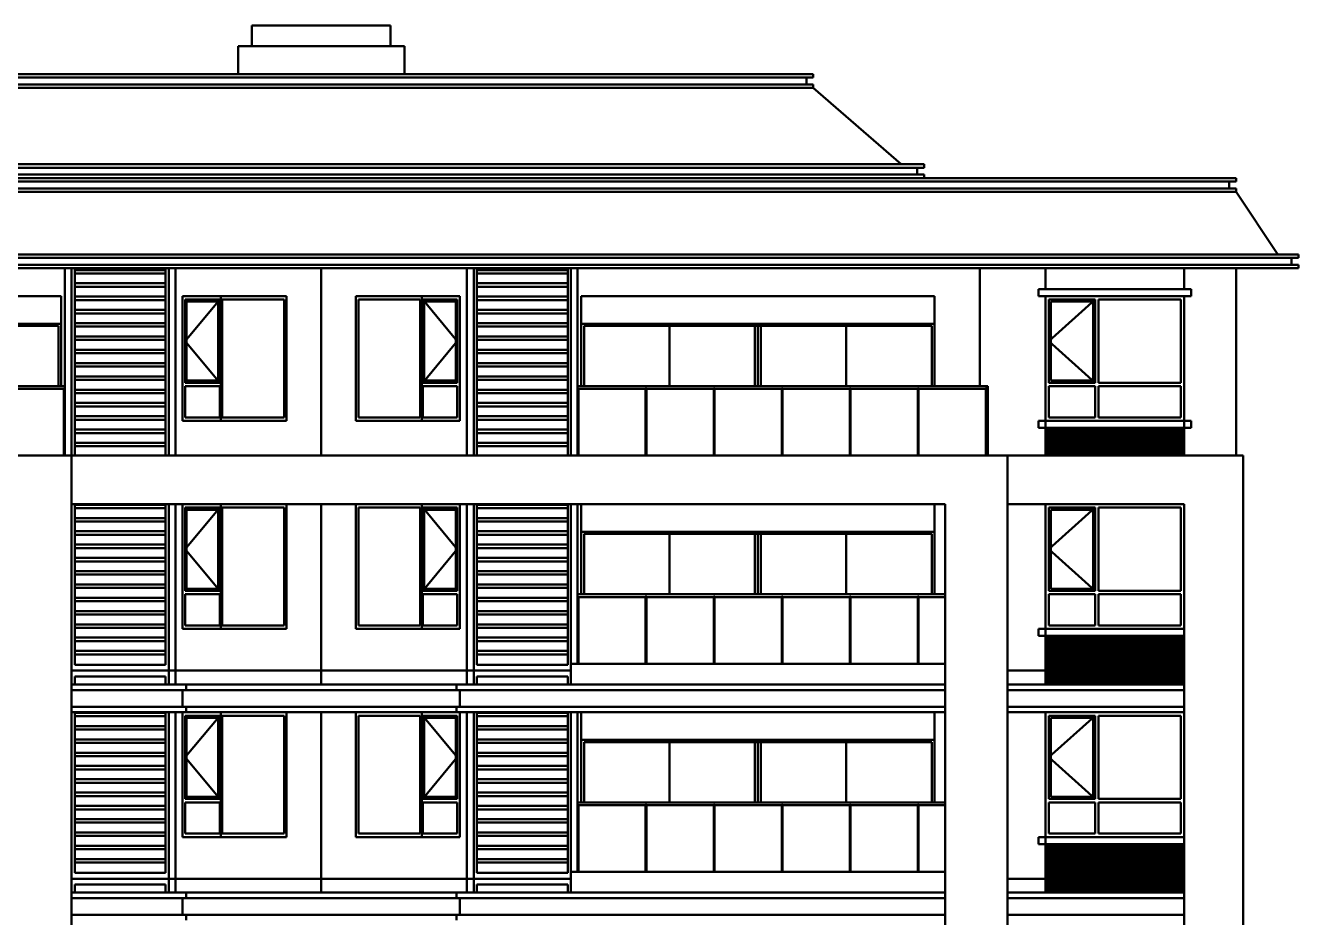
# Model space of a CAD drawing. Header units: millimetres. Extents: x 342 to 54742, y 308 to 27758.
# Drawn here: x 36375 to 54742, y 14898 to 27758 of the extents above; entities that cross this region are included whole.
import ezdxf

# ---------------------------------------------------------------- set-up
doc = ezdxf.new("R2010")
doc.units = ezdxf.units.MM
doc.layers.add('AE-ELEV-3', color=252, linetype='Continuous')
doc.layers.add('AE-ELEV-4', color=251, linetype='Continuous')

msp = doc.modelspace()

# ---------------------------------------------------------------- linework, layer by layer
at = {"layer": 'AE-ELEV-3', "color": 252, "linetype": 'Continuous', "lineweight": 50}
for p, q in [((39642, 27458), (39642, 27758)), ((39642, 27758), (41642, 27758)), ((41642, 27458), (41642, 27758)), ((39442, 27058), (39442, 27458)), ((39442, 27458), (41842, 27458)), ((41842, 27058), (41842, 27458)), ((7342, 27058), (47742, 27058)), ((7342, 27008), (47742, 27008)), ((47642, 26908), (47642, 27008)), ((47742, 27008), (47742, 27058)), ((7342, 26908), (47742, 26908)), ((7342, 26858), (47742, 26858)), ((47742, 26858), (47742, 26908)), ((47742, 26858), (49011, 25758)), ((5742, 25758), (49342, 25758)), ((49342, 25708), (49342, 25758)), ((5742, 25708), (49342, 25708)), ((5742, 25608), (49342, 25608)), ((5742, 25558), (49342, 25558)), ((49242, 25608), (49242, 25708)), ((49342, 25558), (49342, 25608)), ((49342, 25558), (53842, 25558)), ((53842, 25508), (53842, 25558)), ((1242, 25508), (53842, 25508)), ((1242, 25408), (53842, 25408)), ((1242, 25358), (53842, 25358)), ((1242, 25358), (53842, 25358)), ((53742, 25408), (53742, 25508)), ((53842, 25358), (53842, 25408)), ((54442, 24458), (53842, 25358)), ((342, 24458), (54742, 24458)), ((54742, 24408), (54742, 24458)), ((342, 24408), (54742, 24408)), ((342, 24308), (54742, 24308)), ((342, 24258), (54742, 24258)), ((36942, 21558), (36942, 24258)), ((37042, 21558), (37042, 24258)), ((38442, 21558), (38442, 24258)), ((38542, 21558), (38542, 24258)), ((40642, 22058), (40642, 24258)), ((40642, 21558), (40642, 24258)), ((42742, 21558), (42742, 24258)), ((42842, 21558), (42842, 24258)), ((44242, 21558), (44242, 24258)), ((44342, 21558), (44342, 24258)), ((50142, 22558), (50142, 24258)), ((51092, 23958), (51092, 24258)), ((53092, 23958), (53092, 24258)), ((53842, 21558), (53842, 24258)), ((54642, 24308), (54642, 24408)), ((54742, 24258), (54742, 24308)), ((50992, 23858), (50992, 23958)), ((50992, 23958), (51092, 23958)), ((50992, 23958), (53192, 23958)), ((53092, 23958), (53192, 23958)), ((53192, 23858), (53192, 23958)), ((31792, 23858), (36892, 23858)), ((36892, 22558), (36892, 23858)), ((38642, 22058), (38642, 23858)), ((38642, 23858), (40142, 23858)), ((39192, 22058), (39192, 23858)), ((40142, 22058), (40142, 23858)), ((41142, 22058), (41142, 23858)), ((41142, 23858), (42642, 23858)), ((42092, 22058), (42092, 23858)), ((42642, 22058), (42642, 23858)), ((44392, 22558), (44392, 23858)), ((44392, 23858), (49492, 23858)), ((49492, 22558), (49492, 23858)), ((50992, 23858), (51092, 23858)), ((50992, 23858), (53192, 23858)), ((51092, 22058), (51092, 23858)), ((53092, 22058), (53092, 23858)), ((53092, 23858), (53192, 23858)), ((38642, 22058), (40142, 22058)), ((40642, 21558), (40642, 22058)), ((41142, 22058), (42642, 22058)), ((50992, 21958), (50992, 22058)), ((50992, 22058), (51092, 22058)), ((50992, 22058), (53192, 22058)), ((51092, 21958), (51092, 22058)), ((51092, 21958), (51092, 22058)), ((51092, 21958), (51092, 22058)), ((51092, 21958), (51092, 22058)), ((51092, 22058), (53092, 22058)), ((51092, 22058), (53092, 22058)), ((51092, 22058), (53092, 22058)), ((51092, 22058), (53092, 22058)), ((53092, 21958), (53092, 22058)), ((53092, 21958), (53092, 22058)), ((53092, 21958), (53092, 22058)), ((53092, 21958), (53092, 22058)), ((53092, 22058), (53192, 22058)), ((53192, 21958), (53192, 22058)), ((50992, 21958), (51092, 21958)), ((50992, 21958), (53192, 21958)), ((51092, 21558), (51092, 21958)), ((51092, 21958), (53092, 21958)), ((51092, 21958), (53092, 21958)), ((51092, 21958), (53092, 21958)), ((51092, 21958), (53092, 21958)), ((51092, 21918), (51092, 21948)), ((51092, 21918), (51092, 21948)), ((51092, 21918), (51092, 21948)), ((51092, 21918), (51092, 21948)), ((51092, 21948), (53092, 21948)), ((51092, 21948), (53092, 21948)), ((51092, 21948), (53092, 21948)), ((51092, 21948), (53092, 21948)), ((51092, 21918), (53092, 21918)), ((51092, 21918), (53092, 21918)), ((51092, 21918), (53092, 21918)), ((51092, 21918), (53092, 21918)), ((51092, 21858), (51092, 21888)), ((51092, 21858), (51092, 21888)), ((51092, 21858), (51092, 21888)), ((51092, 21858), (51092, 21888)), ((51092, 21888), (53092, 21888)), ((51092, 21888), (53092, 21888)), ((51092, 21888), (53092, 21888)), ((51092, 21888), (53092, 21888)), ((51092, 21858), (53092, 21858)), ((51092, 21858), (53092, 21858)), ((51092, 21858), (53092, 21858)), ((51092, 21858), (53092, 21858)), ((53092, 21558), (53092, 21958)), ((53092, 21958), (53192, 21958)), ((53092, 21918), (53092, 21948)), ((53092, 21918), (53092, 21948)), ((53092, 21918), (53092, 21948)), ((53092, 21918), (53092, 21948)), ((53092, 21858), (53092, 21888)), ((53092, 21858), (53092, 21888)), ((53092, 21858), (53092, 21888)), ((53092, 21858), (53092, 21888)), ((51092, 21798), (51092, 21828)), ((51092, 21798), (51092, 21828)), ((51092, 21798), (51092, 21828)), ((51092, 21798), (51092, 21828)), ((51092, 21828), (53092, 21828)), ((51092, 21828), (53092, 21828)), ((51092, 21828), (53092, 21828)), ((51092, 21828), (53092, 21828)), ((51092, 21798), (53092, 21798)), ((51092, 21798), (53092, 21798)), ((51092, 21798), (53092, 21798)), ((51092, 21798), (53092, 21798)), ((51092, 21738), (51092, 21768)), ((51092, 21738), (51092, 21768)), ((51092, 21738), (51092, 21768)), ((51092, 21738), (51092, 21768)), ((51092, 21768), (53092, 21768)), ((51092, 21768), (53092, 21768)), ((51092, 21768), (53092, 21768)), ((51092, 21768), (53092, 21768)), ((51092, 21738), (53092, 21738)), ((51092, 21738), (53092, 21738)), ((51092, 21738), (53092, 21738)), ((51092, 21738), (53092, 21738)), ((51092, 21678), (51092, 21708)), ((51092, 21678), (51092, 21708)), ((51092, 21678), (51092, 21708)), ((51092, 21678), (51092, 21708)), ((51092, 21708), (53092, 21708)), ((51092, 21708), (53092, 21708)), ((51092, 21708), (53092, 21708)), ((51092, 21708), (53092, 21708)), ((51092, 21678), (53092, 21678)), ((51092, 21678), (53092, 21678)), ((51092, 21678), (53092, 21678)), ((51092, 21678), (53092, 21678)), ((53092, 21798), (53092, 21828)), ((53092, 21798), (53092, 21828)), ((53092, 21798), (53092, 21828)), ((53092, 21798), (53092, 21828)), ((53092, 21738), (53092, 21768)), ((53092, 21738), (53092, 21768)), ((53092, 21738), (53092, 21768)), ((53092, 21738), (53092, 21768)), ((53092, 21678), (53092, 21708)), ((53092, 21678), (53092, 21708)), ((53092, 21678), (53092, 21708)), ((53092, 21678), (53092, 21708)), ((27542, 21558), (37042, 21558)), ((37042, 20858), (37042, 21558)), ((37042, 458), (37042, 21558)), ((37042, 21558), (50542, 21558)), ((50542, 458), (50542, 21558)), ((50542, 21558), (53942, 21558)), ((51092, 21618), (51092, 21648)), ((51092, 21618), (51092, 21648)), ((51092, 21618), (51092, 21648)), ((51092, 21618), (51092, 21648)), ((51092, 21648), (53092, 21648)), ((51092, 21648), (53092, 21648)), ((51092, 21648), (53092, 21648)), ((51092, 21648), (53092, 21648)), ((51092, 21618), (53092, 21618)), ((51092, 21618), (53092, 21618)), ((51092, 21618), (53092, 21618)), ((51092, 21618), (53092, 21618)), ((51092, 21558), (51092, 21588)), ((51092, 21558), (51092, 21588)), ((51092, 21558), (51092, 21588)), ((51092, 21558), (51092, 21588)), ((51092, 21588), (53092, 21588)), ((51092, 21588), (53092, 21588)), ((51092, 21588), (53092, 21588)), ((51092, 21588), (53092, 21588)), ((53092, 21618), (53092, 21648)), ((53092, 21618), (53092, 21648)), ((53092, 21618), (53092, 21648)), ((53092, 21618), (53092, 21648)), ((53092, 21558), (53092, 21588)), ((53092, 21558), (53092, 21588)), ((53092, 21558), (53092, 21588)), ((53092, 21558), (53092, 21588)), ((53942, 458), (53942, 21558)), ((37042, 20858), (49642, 20858)), ((38442, 18458), (38442, 20858)), ((38542, 18458), (38542, 20858)), ((38642, 19058), (38642, 20858)), ((39192, 19058), (39192, 20858)), ((40142, 19058), (40142, 20858)), ((40642, 19058), (40642, 20858)), ((40642, 18458), (40642, 20858)), ((41142, 19058), (41142, 20858)), ((42092, 19058), (42092, 20858)), ((42642, 19058), (42642, 20858)), ((42742, 18458), (42742, 20858)), ((42842, 18458), (42842, 20858)), ((44242, 18558), (44242, 20858)), ((44342, 18558), (44342, 20858)), ((44392, 19558), (44392, 20858)), ((49492, 19558), (49492, 20858)), ((49642, 458), (49642, 20858)), ((50542, 20858), (53092, 20858)), ((51092, 19058), (51092, 20858)), ((53092, 458), (53092, 20858)), ((38642, 19058), (40142, 19058)), ((40642, 18458), (40642, 19058)), ((41142, 19058), (42642, 19058)), ((50992, 18958), (50992, 19058)), ((50992, 19058), (51092, 19058)), ((50992, 19058), (53092, 19058)), ((50992, 18958), (51092, 18958)), ((50992, 18958), (53092, 18958)), ((51092, 18958), (51092, 19058)), ((51092, 18958), (51092, 19058)), ((51092, 18958), (51092, 19058)), ((51092, 18958), (51092, 19058)), ((51092, 19058), (53092, 19058)), ((51092, 19058), (53092, 19058)), ((51092, 19058), (53092, 19058)), ((51092, 19058), (53092, 19058)), ((51092, 18458), (51092, 18958)), ((51092, 18958), (53092, 18958)), ((51092, 18958), (53092, 18958)), ((51092, 18958), (53092, 18958)), ((51092, 18958), (53092, 18958)), ((51092, 18918), (51092, 18948)), ((51092, 18918), (51092, 18948)), ((51092, 18918), (51092, 18948)), ((51092, 18918), (51092, 18948)), ((51092, 18948), (53092, 18948)), ((51092, 18948), (53092, 18948)), ((51092, 18948), (53092, 18948)), ((51092, 18948), (53092, 18948)), ((51092, 18918), (53092, 18918)), ((51092, 18918), (53092, 18918)), ((51092, 18918), (53092, 18918)), ((51092, 18918), (53092, 18918)), ((51092, 18858), (51092, 18888)), ((51092, 18858), (51092, 18888)), ((51092, 18858), (51092, 18888)), ((51092, 18858), (51092, 18888)), ((51092, 18888), (53092, 18888)), ((51092, 18888), (53092, 18888)), ((51092, 18888), (53092, 18888)), ((51092, 18888), (53092, 18888)), ((51092, 18858), (53092, 18858)), ((51092, 18858), (53092, 18858)), ((51092, 18858), (53092, 18858)), ((51092, 18858), (53092, 18858)), ((51092, 18798), (51092, 18828)), ((51092, 18798), (51092, 18828)), ((51092, 18798), (51092, 18828)), ((51092, 18798), (51092, 18828)), ((51092, 18828), (53092, 18828)), ((51092, 18828), (53092, 18828)), ((51092, 18828), (53092, 18828)), ((51092, 18828), (53092, 18828)), ((51092, 18798), (53092, 18798)), ((51092, 18798), (53092, 18798)), ((51092, 18798), (53092, 18798)), ((51092, 18798), (53092, 18798)), ((51092, 18738), (51092, 18768)), ((51092, 18738), (51092, 18768)), ((51092, 18738), (51092, 18768)), ((51092, 18738), (51092, 18768)), ((51092, 18768), (53092, 18768)), ((51092, 18768), (53092, 18768)), ((51092, 18768), (53092, 18768)), ((51092, 18768), (53092, 18768)), ((51092, 18738), (53092, 18738)), ((51092, 18738), (53092, 18738)), ((51092, 18738), (53092, 18738)), ((51092, 18738), (53092, 18738)), ((44242, 18258), (44242, 18558)), ((44242, 18558), (49642, 18558)), ((44242, 18558), (44342, 18558)), ((51092, 18678), (51092, 18708)), ((51092, 18678), (51092, 18708)), ((51092, 18678), (51092, 18708)), ((51092, 18678), (51092, 18708)), ((51092, 18708), (53092, 18708)), ((51092, 18708), (53092, 18708)), ((51092, 18708), (53092, 18708)), ((51092, 18708), (53092, 18708)), ((51092, 18678), (53092, 18678)), ((51092, 18678), (53092, 18678)), ((51092, 18678), (53092, 18678)), ((51092, 18678), (53092, 18678)), ((51092, 18618), (51092, 18648)), ((51092, 18618), (51092, 18648)), ((51092, 18618), (51092, 18648)), ((51092, 18618), (51092, 18648)), ((51092, 18648), (53092, 18648)), ((51092, 18648), (53092, 18648)), ((51092, 18648), (53092, 18648)), ((51092, 18648), (53092, 18648)), ((51092, 18618), (53092, 18618)), ((51092, 18618), (53092, 18618)), ((51092, 18618), (53092, 18618)), ((51092, 18618), (53092, 18618)), ((51092, 18558), (51092, 18588)), ((51092, 18558), (51092, 18588)), ((51092, 18558), (51092, 18588)), ((51092, 18558), (51092, 18588)), ((51092, 18588), (53092, 18588)), ((51092, 18588), (53092, 18588)), ((51092, 18588), (53092, 18588)), ((51092, 18588), (53092, 18588)), ((51092, 18558), (53092, 18558)), ((51092, 18558), (53092, 18558)), ((51092, 18558), (53092, 18558)), ((51092, 18558), (53092, 18558)), ((38442, 18258), (38442, 18458)), ((38442, 18458), (38542, 18458)), ((38442, 18458), (38542, 18458)), ((38542, 18258), (38542, 18458)), ((38542, 18458), (40642, 18458)), ((38542, 18458), (40642, 18458)), ((40642, 18258), (40642, 18458)), ((40642, 18258), (40642, 18458)), ((40642, 18458), (42742, 18458)), ((40642, 18458), (42742, 18458)), ((42742, 18258), (42742, 18458)), ((42742, 18458), (42842, 18458)), ((42742, 18458), (42842, 18458)), ((42842, 18258), (42842, 18458)), ((50542, 18458), (51092, 18458)), ((50542, 18458), (51092, 18458)), ((51092, 18498), (51092, 18528)), ((51092, 18498), (51092, 18528)), ((51092, 18498), (51092, 18528)), ((51092, 18498), (51092, 18528)), ((51092, 18528), (53092, 18528)), ((51092, 18528), (53092, 18528)), ((51092, 18528), (53092, 18528)), ((51092, 18528), (53092, 18528)), ((51092, 18498), (53092, 18498)), ((51092, 18498), (53092, 18498)), ((51092, 18498), (53092, 18498)), ((51092, 18498), (53092, 18498)), ((51092, 18438), (51092, 18468)), ((51092, 18438), (51092, 18468)), ((51092, 18438), (51092, 18468)), ((51092, 18438), (51092, 18468)), ((51092, 18468), (53092, 18468)), ((51092, 18468), (53092, 18468)), ((51092, 18468), (53092, 18468)), ((51092, 18468), (53092, 18468)), ((51092, 18258), (51092, 18458)), ((51092, 18438), (53092, 18438)), ((51092, 18438), (53092, 18438)), ((51092, 18438), (53092, 18438)), ((51092, 18438), (53092, 18438)), ((51092, 18378), (51092, 18408)), ((51092, 18378), (51092, 18408)), ((51092, 18378), (51092, 18408)), ((51092, 18378), (51092, 18408)), ((51092, 18408), (53092, 18408)), ((51092, 18408), (53092, 18408)), ((51092, 18408), (53092, 18408)), ((51092, 18408), (53092, 18408)), ((51092, 18378), (53092, 18378)), ((51092, 18378), (53092, 18378)), ((51092, 18378), (53092, 18378)), ((51092, 18378), (53092, 18378)), ((37042, 18258), (38692, 18258)), ((38692, 18178), (38692, 18258)), ((38692, 18258), (42592, 18258)), ((42592, 18178), (42592, 18258)), ((42592, 18258), (49642, 18258)), ((50542, 18258), (53092, 18258)), ((51092, 18318), (51092, 18348)), ((51092, 18318), (51092, 18348)), ((51092, 18318), (51092, 18348)), ((51092, 18318), (51092, 18348)), ((51092, 18348), (53092, 18348)), ((51092, 18348), (53092, 18348)), ((51092, 18348), (53092, 18348)), ((51092, 18348), (53092, 18348)), ((51092, 18318), (53092, 18318)), ((51092, 18318), (53092, 18318)), ((51092, 18318), (53092, 18318)), ((51092, 18318), (53092, 18318)), ((51092, 18258), (51092, 18288)), ((51092, 18258), (51092, 18288)), ((51092, 18258), (51092, 18288)), ((51092, 18258), (51092, 18288)), ((51092, 18288), (53092, 18288)), ((51092, 18288), (53092, 18288)), ((51092, 18288), (53092, 18288)), ((51092, 18288), (53092, 18288)), ((37042, 18178), (38692, 18178)), ((38642, 17938), (38642, 18178)), ((38692, 18178), (42592, 18178)), ((42592, 18178), (49642, 18178)), ((42642, 17938), (42642, 18178)), ((50542, 18178), (53092, 18178)), ((37042, 17938), (38692, 17938)), ((37042, 17858), (38692, 17858)), ((38442, 15458), (38442, 17858)), ((38542, 15458), (38542, 17858)), ((38642, 16058), (38642, 17858)), ((38692, 17858), (38692, 17938)), ((38692, 17938), (42592, 17938)), ((38692, 17858), (42592, 17858)), ((39192, 16058), (39192, 17858)), ((40142, 16058), (40142, 17858)), ((40642, 16058), (40642, 17858)), ((40642, 15458), (40642, 17858)), ((41142, 16058), (41142, 17858)), ((42092, 16058), (42092, 17858)), ((42592, 17858), (42592, 17938)), ((42592, 17938), (49642, 17938)), ((42592, 17858), (49642, 17858)), ((42642, 16058), (42642, 17858)), ((42742, 15458), (42742, 17858)), ((42842, 15458), (42842, 17858)), ((44242, 15558), (44242, 17858)), ((44342, 15558), (44342, 17858)), ((44392, 16558), (44392, 17858)), ((49492, 16558), (49492, 17858)), ((50542, 17938), (53092, 17938)), ((50542, 17858), (53092, 17858)), ((51092, 16058), (51092, 17858)), ((38642, 16058), (40142, 16058)), ((40642, 15458), (40642, 16058)), ((41142, 16058), (42642, 16058)), ((50992, 15958), (50992, 16058)), ((50992, 16058), (51092, 16058)), ((50992, 16058), (53092, 16058)), ((51092, 15958), (51092, 16058)), ((51092, 15958), (51092, 16058)), ((51092, 15958), (51092, 16058)), ((51092, 15958), (51092, 16058)), ((51092, 16058), (53092, 16058)), ((51092, 16058), (53092, 16058)), ((51092, 16058), (53092, 16058)), ((51092, 16058), (53092, 16058)), ((50992, 15958), (51092, 15958)), ((50992, 15958), (53092, 15958)), ((51092, 15458), (51092, 15958)), ((51092, 15958), (53092, 15958)), ((51092, 15958), (53092, 15958)), ((51092, 15958), (53092, 15958)), ((51092, 15958), (53092, 15958)), ((51092, 15918), (51092, 15948)), ((51092, 15918), (51092, 15948)), ((51092, 15918), (51092, 15948)), ((51092, 15918), (51092, 15948)), ((51092, 15948), (53092, 15948)), ((51092, 15948), (53092, 15948)), ((51092, 15948), (53092, 15948)), ((51092, 15948), (53092, 15948)), ((51092, 15918), (53092, 15918)), ((51092, 15918), (53092, 15918)), ((51092, 15918), (53092, 15918)), ((51092, 15918), (53092, 15918)), ((51092, 15858), (51092, 15888)), ((51092, 15858), (51092, 15888)), ((51092, 15858), (51092, 15888)), ((51092, 15858), (51092, 15888)), ((51092, 15888), (53092, 15888)), ((51092, 15888), (53092, 15888)), ((51092, 15888), (53092, 15888)), ((51092, 15888), (53092, 15888)), ((51092, 15858), (53092, 15858)), ((51092, 15858), (53092, 15858)), ((51092, 15858), (53092, 15858)), ((51092, 15858), (53092, 15858)), ((51092, 15798), (51092, 15828)), ((51092, 15798), (51092, 15828)), ((51092, 15798), (51092, 15828)), ((51092, 15798), (51092, 15828)), ((51092, 15828), (53092, 15828)), ((51092, 15828), (53092, 15828)), ((51092, 15828), (53092, 15828)), ((51092, 15828), (53092, 15828)), ((51092, 15798), (53092, 15798)), ((51092, 15798), (53092, 15798)), ((51092, 15798), (53092, 15798)), ((51092, 15798), (53092, 15798)), ((51092, 15738), (51092, 15768)), ((51092, 15738), (51092, 15768)), ((51092, 15738), (51092, 15768)), ((51092, 15738), (51092, 15768)), ((51092, 15768), (53092, 15768)), ((51092, 15768), (53092, 15768)), ((51092, 15768), (53092, 15768)), ((51092, 15768), (53092, 15768)), ((51092, 15738), (53092, 15738)), ((51092, 15738), (53092, 15738)), ((51092, 15738), (53092, 15738)), ((51092, 15738), (53092, 15738)), ((51092, 15678), (51092, 15708)), ((51092, 15678), (51092, 15708)), ((51092, 15678), (51092, 15708)), ((51092, 15678), (51092, 15708)), ((51092, 15708), (53092, 15708)), ((51092, 15708), (53092, 15708)), ((51092, 15708), (53092, 15708)), ((51092, 15708), (53092, 15708)), ((51092, 15678), (53092, 15678)), ((51092, 15678), (53092, 15678)), ((51092, 15678), (53092, 15678)), ((51092, 15678), (53092, 15678)), ((51092, 15618), (51092, 15648)), ((51092, 15618), (51092, 15648)), ((51092, 15618), (51092, 15648)), ((51092, 15618), (51092, 15648)), ((51092, 15648), (53092, 15648)), ((51092, 15648), (53092, 15648)), ((51092, 15648), (53092, 15648)), ((51092, 15648), (53092, 15648)), ((51092, 15618), (53092, 15618)), ((51092, 15618), (53092, 15618)), ((51092, 15618), (53092, 15618)), ((51092, 15618), (53092, 15618)), ((38442, 15258), (38442, 15458)), ((38442, 15458), (38542, 15458)), ((38442, 15458), (38542, 15458)), ((38542, 15258), (38542, 15458)), ((38542, 15458), (40642, 15458)), ((38542, 15458), (40642, 15458)), ((40642, 15258), (40642, 15458)), ((40642, 15258), (40642, 15458)), ((40642, 15458), (42742, 15458)), ((40642, 15458), (42742, 15458)), ((42742, 15258), (42742, 15458)), ((42742, 15458), (42842, 15458)), ((42742, 15458), (42842, 15458)), ((42842, 15258), (42842, 15458)), ((44242, 15258), (44242, 15558)), ((44242, 15558), (49642, 15558)), ((44242, 15558), (44342, 15558)), ((50542, 15458), (51092, 15458)), ((50542, 15458), (51092, 15458)), ((51092, 15558), (51092, 15588)), ((51092, 15558), (51092, 15588)), ((51092, 15558), (51092, 15588)), ((51092, 15558), (51092, 15588)), ((51092, 15588), (53092, 15588)), ((51092, 15588), (53092, 15588)), ((51092, 15588), (53092, 15588)), ((51092, 15588), (53092, 15588)), ((51092, 15558), (53092, 15558)), ((51092, 15558), (53092, 15558)), ((51092, 15558), (53092, 15558)), ((51092, 15558), (53092, 15558)), ((51092, 15498), (51092, 15528)), ((51092, 15498), (51092, 15528)), ((51092, 15498), (51092, 15528)), ((51092, 15498), (51092, 15528)), ((51092, 15528), (53092, 15528)), ((51092, 15528), (53092, 15528)), ((51092, 15528), (53092, 15528)), ((51092, 15528), (53092, 15528)), ((51092, 15498), (53092, 15498)), ((51092, 15498), (53092, 15498)), ((51092, 15498), (53092, 15498)), ((51092, 15498), (53092, 15498)), ((51092, 15438), (51092, 15468)), ((51092, 15438), (51092, 15468)), ((51092, 15438), (51092, 15468)), ((51092, 15438), (51092, 15468)), ((51092, 15468), (53092, 15468)), ((51092, 15468), (53092, 15468)), ((51092, 15468), (53092, 15468)), ((51092, 15468), (53092, 15468)), ((51092, 15258), (51092, 15458)), ((51092, 15438), (53092, 15438)), ((51092, 15438), (53092, 15438)), ((51092, 15438), (53092, 15438)), ((51092, 15438), (53092, 15438)), ((37042, 15258), (38692, 15258)), ((38692, 15178), (38692, 15258)), ((38692, 15258), (42592, 15258)), ((42592, 15178), (42592, 15258)), ((42592, 15258), (49642, 15258)), ((50542, 15258), (53092, 15258)), ((51092, 15378), (51092, 15408)), ((51092, 15378), (51092, 15408)), ((51092, 15378), (51092, 15408)), ((51092, 15378), (51092, 15408)), ((51092, 15408), (53092, 15408)), ((51092, 15408), (53092, 15408)), ((51092, 15408), (53092, 15408)), ((51092, 15408), (53092, 15408)), ((51092, 15378), (53092, 15378)), ((51092, 15378), (53092, 15378)), ((51092, 15378), (53092, 15378)), ((51092, 15378), (53092, 15378)), ((51092, 15318), (51092, 15348)), ((51092, 15318), (51092, 15348)), ((51092, 15318), (51092, 15348)), ((51092, 15318), (51092, 15348)), ((51092, 15348), (53092, 15348)), ((51092, 15348), (53092, 15348)), ((51092, 15348), (53092, 15348)), ((51092, 15348), (53092, 15348)), ((51092, 15318), (53092, 15318)), ((51092, 15318), (53092, 15318)), ((51092, 15318), (53092, 15318)), ((51092, 15318), (53092, 15318)), ((51092, 15258), (51092, 15288)), ((51092, 15258), (51092, 15288)), ((51092, 15258), (51092, 15288)), ((51092, 15258), (51092, 15288)), ((51092, 15288), (53092, 15288)), ((51092, 15288), (53092, 15288)), ((51092, 15288), (53092, 15288)), ((51092, 15288), (53092, 15288)), ((37042, 15178), (38692, 15178)), ((38642, 14938), (38642, 15178)), ((38692, 15178), (42592, 15178)), ((42592, 15178), (49642, 15178)), ((42642, 14938), (42642, 15178)), ((50542, 15178), (53092, 15178)), ((37042, 14938), (38692, 14938)), ((38692, 14858), (38692, 14938)), ((38692, 14938), (42592, 14938)), ((42592, 14858), (42592, 14938)), ((42592, 14938), (49642, 14938)), ((50542, 14938), (53092, 14938))]:
    msp.add_line(p, q, dxfattribs=at)
at = {"layer": 'AE-ELEV-4', "color": 251, "linetype": 'Continuous', "lineweight": 50}
for p, q in [((37086, 21558), (37086, 24258)), ((38398, 21558), (38398, 24258)), ((42886, 21558), (42886, 24258)), ((44198, 21558), (44198, 24258)), ((37086, 24183), (37086, 24233)), ((37086, 24233), (38398, 24233)), ((37086, 24183), (38398, 24183)), ((38398, 24183), (38398, 24233)), ((42886, 24183), (42886, 24233)), ((42886, 24233), (44198, 24233)), ((42886, 24183), (44198, 24183)), ((44198, 24183), (44198, 24233)), ((37086, 23992), (37086, 24042)), ((37086, 24042), (38398, 24042)), ((37086, 23992), (38398, 23992)), ((38398, 23992), (38398, 24042)), ((42886, 23992), (42886, 24042)), ((42886, 24042), (44198, 24042)), ((42886, 23992), (44198, 23992)), ((44198, 23992), (44198, 24042)), ((37086, 23800), (37086, 23850)), ((37086, 23800), (37086, 23850)), ((37086, 23850), (38398, 23850)), ((37086, 23850), (38398, 23850)), ((37086, 23800), (38398, 23800)), ((37086, 23800), (38398, 23800)), ((38398, 23800), (38398, 23850)), ((38398, 23800), (38398, 23850)), ((38678, 22608), (38678, 23808)), ((38678, 22608), (38678, 23808)), ((38678, 23808), (39178, 23808)), ((38678, 23808), (39178, 23808)), ((38678, 23208), (39178, 23808)), ((38699, 22638), (38699, 23778)), ((38699, 23778), (39156, 23778)), ((39156, 22638), (39156, 23778)), ((39178, 22608), (39178, 23808)), ((39178, 22608), (39178, 23808)), ((39178, 22608), (39178, 23808)), ((39178, 22608), (39178, 23808)), ((39214, 22108), (39214, 23808)), ((39214, 23808), (40106, 23808)), ((40106, 22108), (40106, 23808)), ((41178, 22108), (41178, 23808)), ((41178, 23808), (42071, 23808)), ((42071, 22108), (42071, 23808)), ((42106, 22608), (42106, 23808)), ((42106, 22608), (42106, 23808)), ((42106, 22608), (42106, 23808)), ((42106, 22608), (42106, 23808)), ((42106, 23808), (42606, 23808)), ((42106, 23808), (42606, 23808)), ((42606, 23208), (42106, 23808)), ((42128, 22638), (42128, 23778)), ((42128, 23778), (42585, 23778)), ((42585, 22638), (42585, 23778)), ((42606, 22608), (42606, 23808)), ((42606, 22608), (42606, 23808)), ((42886, 23800), (42886, 23850)), ((42886, 23800), (42886, 23850)), ((42886, 23850), (44198, 23850)), ((42886, 23850), (44198, 23850)), ((42886, 23800), (44198, 23800)), ((42886, 23800), (44198, 23800)), ((44198, 23800), (44198, 23850)), ((44198, 23800), (44198, 23850)), ((51140, 22608), (51140, 23808)), ((51140, 22608), (51140, 23808)), ((51140, 23808), (51806, 23808)), ((51140, 23808), (51806, 23808)), ((51140, 23208), (51806, 23808)), ((51168, 22638), (51168, 23778)), ((51168, 23778), (51778, 23778)), ((51778, 22638), (51778, 23778)), ((51806, 22608), (51806, 23808)), ((51806, 22608), (51806, 23808)), ((51806, 22608), (51806, 23808)), ((51806, 22608), (51806, 23808)), ((51854, 22608), (51854, 23808)), ((51854, 23808), (53045, 23808)), ((53045, 22608), (53045, 23808)), ((37086, 23608), (37086, 23658)), ((37086, 23658), (38398, 23658)), ((37086, 23608), (38398, 23608)), ((38398, 23608), (38398, 23658)), ((42886, 23608), (42886, 23658)), ((42886, 23658), (44198, 23658)), ((42886, 23608), (44198, 23608)), ((44198, 23608), (44198, 23658)), ((31792, 23458), (36892, 23458)), ((31835, 23428), (36850, 23428)), ((36850, 22558), (36850, 23428)), ((37086, 23417), (37086, 23467)), ((37086, 23467), (38398, 23467)), ((37086, 23417), (38398, 23417)), ((38398, 23417), (38398, 23467)), ((42886, 23417), (42886, 23467)), ((42886, 23467), (44198, 23467)), ((42886, 23417), (44198, 23417)), ((44198, 23417), (44198, 23467)), ((44392, 23458), (49492, 23458)), ((44435, 22558), (44435, 23428)), ((44435, 23428), (49450, 23428)), ((45667, 22558), (45667, 23428)), ((46900, 22558), (46900, 23428)), ((46942, 22558), (46942, 23428)), ((46985, 22558), (46985, 23428)), ((48217, 22558), (48217, 23428)), ((49450, 22558), (49450, 23428)), ((37086, 23225), (37086, 23275)), ((37086, 23275), (38398, 23275)), ((37086, 23225), (38398, 23225)), ((38398, 23225), (38398, 23275)), ((39178, 22608), (38678, 23208)), ((42106, 22608), (42606, 23208)), ((42886, 23225), (42886, 23275)), ((42886, 23275), (44198, 23275)), ((42886, 23225), (44198, 23225)), ((44198, 23225), (44198, 23275)), ((51140, 23208), (51806, 22608)), ((37086, 23033), (37086, 23083)), ((37086, 23083), (38398, 23083)), ((37086, 23033), (38398, 23033)), ((38398, 23033), (38398, 23083)), ((42886, 23033), (42886, 23083)), ((42886, 23083), (44198, 23083)), ((42886, 23033), (44198, 23033)), ((44198, 23033), (44198, 23083)), ((37086, 22842), (37086, 22892)), ((37086, 22892), (38398, 22892)), ((37086, 22842), (38398, 22842)), ((38398, 22842), (38398, 22892)), ((42886, 22842), (42886, 22892)), ((42886, 22892), (44198, 22892)), ((42886, 22842), (44198, 22842)), ((44198, 22842), (44198, 22892)), ((37086, 22650), (37086, 22700)), ((37086, 22700), (38398, 22700)), ((37086, 22650), (38398, 22650)), ((38398, 22650), (38398, 22700)), ((38678, 22608), (39178, 22608)), ((38678, 22608), (39178, 22608)), ((38699, 22638), (39156, 22638)), ((42106, 22608), (42606, 22608)), ((42106, 22608), (42606, 22608)), ((42128, 22638), (42585, 22638)), ((42886, 22650), (42886, 22700)), ((42886, 22700), (44198, 22700)), ((42886, 22650), (44198, 22650)), ((44198, 22650), (44198, 22700)), ((51140, 22608), (51806, 22608)), ((51140, 22608), (51806, 22608)), ((51168, 22638), (51778, 22638)), ((51854, 22608), (53045, 22608)), ((31042, 22558), (36942, 22558)), ((35961, 22518), (36930, 22518)), ((36930, 21558), (36930, 22533)), ((36930, 22533), (36942, 22533)), ((36930, 22518), (36930, 22533)), ((36930, 22533), (36942, 22533)), ((37086, 22458), (37086, 22508)), ((37086, 22508), (38398, 22508)), ((37086, 22458), (38398, 22458)), ((38398, 22458), (38398, 22508)), ((38678, 22108), (38678, 22558)), ((38678, 22558), (39178, 22558)), ((39178, 22108), (39178, 22558)), ((42106, 22108), (42106, 22558)), ((42106, 22558), (42606, 22558)), ((42606, 22108), (42606, 22558)), ((42886, 22458), (42886, 22508)), ((42886, 22508), (44198, 22508)), ((42886, 22458), (44198, 22458)), ((44198, 22458), (44198, 22508)), ((44342, 22558), (50242, 22558)), ((44342, 22533), (44354, 22533)), ((44342, 22533), (44354, 22533)), ((44354, 21558), (44354, 22533)), ((44354, 22518), (44354, 22533)), ((44354, 22518), (45323, 22518)), ((45323, 21558), (45323, 22533)), ((45323, 22533), (45335, 22533)), ((45323, 22518), (45323, 22533)), ((45323, 22533), (45335, 22533)), ((45335, 21558), (45335, 22533)), ((45335, 22518), (45335, 22533)), ((45335, 22518), (46305, 22518)), ((46305, 21558), (46305, 22533)), ((46305, 22533), (46317, 22533)), ((46305, 22518), (46305, 22533)), ((46305, 22533), (46317, 22533)), ((46317, 21558), (46317, 22533)), ((46317, 22518), (46317, 22533)), ((46317, 22518), (47286, 22518)), ((47286, 21558), (47286, 22533)), ((47286, 22533), (47298, 22533)), ((47286, 22518), (47286, 22533)), ((47286, 22533), (47298, 22533)), ((47298, 21558), (47298, 22533)), ((47298, 22518), (47298, 22533)), ((47298, 22518), (48267, 22518)), ((48267, 21558), (48267, 22533)), ((48267, 22533), (48279, 22533)), ((48267, 22518), (48267, 22533)), ((48267, 22533), (48279, 22533)), ((48279, 21558), (48279, 22533)), ((48279, 22518), (48279, 22533)), ((48279, 22518), (49249, 22518)), ((49249, 21558), (49249, 22533)), ((49249, 22533), (49261, 22533)), ((49249, 22518), (49249, 22533)), ((49249, 22533), (49261, 22533)), ((49261, 21558), (49261, 22533)), ((49261, 22518), (49261, 22533)), ((49261, 22518), (50230, 22518)), ((50230, 21558), (50230, 22533)), ((50230, 22533), (50242, 22533)), ((50230, 22518), (50230, 22533)), ((50230, 22533), (50242, 22533)), ((50242, 22533), (50242, 22558)), ((50242, 22558), (50262, 22558)), ((50242, 21558), (50242, 22533)), ((50242, 22533), (50262, 22533)), ((50242, 22533), (50262, 22533)), ((50262, 22533), (50262, 22558)), ((50262, 21558), (50262, 22533)), ((51140, 22108), (51140, 22558)), ((51140, 22558), (51806, 22558)), ((51806, 22108), (51806, 22558)), ((51854, 22108), (51854, 22558)), ((51854, 22558), (53045, 22558)), ((53045, 22108), (53045, 22558)), ((37086, 22267), (37086, 22317)), ((37086, 22317), (38398, 22317)), ((37086, 22267), (38398, 22267)), ((38398, 22267), (38398, 22317)), ((42886, 22267), (42886, 22317)), ((42886, 22317), (44198, 22317)), ((42886, 22267), (44198, 22267)), ((44198, 22267), (44198, 22317)), ((37086, 22075), (37086, 22125)), ((37086, 22125), (38398, 22125)), ((37086, 22075), (38398, 22075)), ((38398, 22075), (38398, 22125)), ((38678, 22108), (39178, 22108)), ((39214, 22108), (40106, 22108)), ((41178, 22108), (42071, 22108)), ((42106, 22108), (42606, 22108)), ((42886, 22075), (42886, 22125)), ((42886, 22125), (44198, 22125)), ((42886, 22075), (44198, 22075)), ((44198, 22075), (44198, 22125)), ((51140, 22108), (51806, 22108)), ((51854, 22108), (53045, 22108)), ((37086, 21883), (37086, 21933)), ((37086, 21933), (38398, 21933)), ((37086, 21883), (38398, 21883)), ((38398, 21883), (38398, 21933)), ((42886, 21883), (42886, 21933)), ((42886, 21933), (44198, 21933)), ((42886, 21883), (44198, 21883)), ((44198, 21883), (44198, 21933)), ((37086, 21692), (37086, 21742)), ((37086, 21742), (38398, 21742)), ((37086, 21692), (38398, 21692)), ((38398, 21692), (38398, 21742)), ((42886, 21692), (42886, 21742)), ((42886, 21742), (44198, 21742)), ((42886, 21692), (44198, 21692)), ((44198, 21692), (44198, 21742)), ((37086, 18542), (37086, 20858)), ((37086, 20800), (37086, 20850)), ((37086, 20800), (37086, 20850)), ((37086, 20850), (38398, 20850)), ((37086, 20850), (38398, 20850)), ((37086, 20800), (38398, 20800)), ((37086, 20800), (38398, 20800)), ((38398, 18542), (38398, 20858)), ((38398, 20800), (38398, 20850)), ((38398, 20800), (38398, 20850)), ((38678, 19608), (38678, 20808)), ((38678, 19608), (38678, 20808)), ((38678, 20808), (39178, 20808)), ((38678, 20808), (39178, 20808)), ((38678, 20208), (39178, 20808)), ((38699, 19638), (38699, 20778)), ((38699, 20778), (39156, 20778)), ((39156, 19638), (39156, 20778)), ((39178, 19608), (39178, 20808)), ((39178, 19608), (39178, 20808)), ((39178, 19608), (39178, 20808)), ((39178, 19608), (39178, 20808)), ((39214, 19108), (39214, 20808)), ((39214, 20808), (40106, 20808)), ((40106, 19108), (40106, 20808)), ((41178, 19108), (41178, 20808)), ((41178, 20808), (42071, 20808)), ((42071, 19108), (42071, 20808)), ((42106, 19608), (42106, 20808)), ((42106, 19608), (42106, 20808)), ((42106, 19608), (42106, 20808)), ((42106, 19608), (42106, 20808)), ((42106, 20808), (42606, 20808)), ((42106, 20808), (42606, 20808)), ((42606, 20208), (42106, 20808)), ((42128, 19638), (42128, 20778)), ((42128, 20778), (42585, 20778)), ((42585, 19638), (42585, 20778)), ((42606, 19608), (42606, 20808)), ((42606, 19608), (42606, 20808)), ((42886, 18542), (42886, 20858)), ((42886, 20800), (42886, 20850)), ((42886, 20800), (42886, 20850)), ((42886, 20850), (44198, 20850)), ((42886, 20850), (44198, 20850)), ((42886, 20800), (44198, 20800)), ((42886, 20800), (44198, 20800)), ((44198, 18542), (44198, 20858)), ((44198, 20800), (44198, 20850)), ((44198, 20800), (44198, 20850)), ((51140, 19608), (51140, 20808)), ((51140, 19608), (51140, 20808)), ((51140, 20808), (51806, 20808)), ((51140, 20808), (51806, 20808)), ((51140, 20208), (51806, 20808)), ((51168, 19638), (51168, 20778)), ((51168, 20778), (51778, 20778)), ((51778, 19638), (51778, 20778)), ((51806, 19608), (51806, 20808)), ((51806, 19608), (51806, 20808)), ((51806, 19608), (51806, 20808)), ((51806, 19608), (51806, 20808)), ((51854, 19608), (51854, 20808)), ((51854, 20808), (53045, 20808)), ((53045, 19608), (53045, 20808)), ((37086, 20608), (37086, 20658)), ((37086, 20658), (38398, 20658)), ((37086, 20608), (38398, 20608)), ((38398, 20608), (38398, 20658)), ((42886, 20608), (42886, 20658)), ((42886, 20658), (44198, 20658)), ((42886, 20608), (44198, 20608)), ((44198, 20608), (44198, 20658)), ((37086, 20417), (37086, 20467)), ((37086, 20467), (38398, 20467)), ((37086, 20417), (38398, 20417)), ((38398, 20417), (38398, 20467)), ((42886, 20417), (42886, 20467)), ((42886, 20467), (44198, 20467)), ((42886, 20417), (44198, 20417)), ((44198, 20417), (44198, 20467)), ((44392, 20458), (49492, 20458)), ((44435, 19558), (44435, 20428)), ((44435, 20428), (49450, 20428)), ((45667, 19558), (45667, 20428)), ((46900, 19558), (46900, 20428)), ((46942, 19558), (46942, 20428)), ((46985, 19558), (46985, 20428)), ((48217, 19558), (48217, 20428)), ((49450, 19558), (49450, 20428)), ((37086, 20225), (37086, 20275)), ((37086, 20275), (38398, 20275)), ((37086, 20225), (38398, 20225)), ((38398, 20225), (38398, 20275)), ((39178, 19608), (38678, 20208)), ((42106, 19608), (42606, 20208)), ((42886, 20225), (42886, 20275)), ((42886, 20275), (44198, 20275)), ((42886, 20225), (44198, 20225)), ((44198, 20225), (44198, 20275)), ((51140, 20208), (51806, 19608)), ((37086, 20033), (37086, 20083)), ((37086, 20083), (38398, 20083)), ((37086, 20033), (38398, 20033)), ((38398, 20033), (38398, 20083)), ((42886, 20033), (42886, 20083)), ((42886, 20083), (44198, 20083)), ((42886, 20033), (44198, 20033)), ((44198, 20033), (44198, 20083)), ((37086, 19842), (37086, 19892)), ((37086, 19892), (38398, 19892)), ((37086, 19842), (38398, 19842)), ((38398, 19842), (38398, 19892)), ((42886, 19842), (42886, 19892)), ((42886, 19892), (44198, 19892)), ((42886, 19842), (44198, 19842)), ((44198, 19842), (44198, 19892)), ((37086, 19650), (37086, 19700)), ((37086, 19700), (38398, 19700)), ((38398, 19650), (38398, 19700)), ((42886, 19650), (42886, 19700)), ((42886, 19700), (44198, 19700)), ((44198, 19650), (44198, 19700)), ((37086, 19650), (38398, 19650)), ((37086, 19458), (37086, 19508)), ((37086, 19508), (38398, 19508)), ((38398, 19458), (38398, 19508)), ((38678, 19608), (39178, 19608)), ((38678, 19608), (39178, 19608)), ((38678, 19108), (38678, 19558)), ((38678, 19558), (39178, 19558)), ((38699, 19638), (39156, 19638)), ((39178, 19108), (39178, 19558)), ((42106, 19608), (42606, 19608)), ((42106, 19608), (42606, 19608)), ((42106, 19108), (42106, 19558)), ((42106, 19558), (42606, 19558)), ((42128, 19638), (42585, 19638)), ((42606, 19108), (42606, 19558)), ((42886, 19650), (44198, 19650)), ((42886, 19458), (42886, 19508)), ((42886, 19508), (44198, 19508)), ((44198, 19458), (44198, 19508)), ((44342, 19558), (49642, 19558)), ((44342, 19533), (44354, 19533)), ((44342, 19533), (44354, 19533)), ((44354, 18558), (44354, 19533)), ((44354, 19518), (44354, 19533)), ((44354, 19518), (45323, 19518)), ((45323, 18558), (45323, 19533)), ((45323, 19533), (45335, 19533)), ((45323, 19518), (45323, 19533)), ((45323, 19533), (45335, 19533)), ((45335, 18558), (45335, 19533)), ((45335, 19518), (45335, 19533)), ((45335, 19518), (46305, 19518)), ((46305, 18558), (46305, 19533)), ((46305, 19533), (46317, 19533)), ((46305, 19518), (46305, 19533)), ((46305, 19533), (46317, 19533)), ((46317, 18558), (46317, 19533)), ((46317, 19518), (46317, 19533)), ((46317, 19518), (47286, 19518)), ((47286, 18558), (47286, 19533)), ((47286, 19533), (47298, 19533)), ((47286, 19518), (47286, 19533)), ((47286, 19533), (47298, 19533)), ((47298, 18558), (47298, 19533)), ((47298, 19518), (47298, 19533)), ((47298, 19518), (48267, 19518)), ((48267, 18558), (48267, 19533)), ((48267, 19533), (48279, 19533)), ((48267, 19518), (48267, 19533)), ((48267, 19533), (48279, 19533)), ((48279, 18558), (48279, 19533)), ((48279, 19518), (48279, 19533)), ((48279, 19518), (49249, 19518)), ((49249, 18558), (49249, 19533)), ((49249, 19533), (49261, 19533)), ((49249, 19518), (49249, 19533)), ((49249, 19533), (49261, 19533)), ((49261, 18558), (49261, 19533)), ((49261, 19518), (49261, 19533)), ((49261, 19518), (49642, 19518)), ((51140, 19608), (51806, 19608)), ((51140, 19608), (51806, 19608)), ((51140, 19108), (51140, 19558)), ((51140, 19558), (51806, 19558)), ((51168, 19638), (51778, 19638)), ((51806, 19108), (51806, 19558)), ((51854, 19608), (53045, 19608)), ((51854, 19108), (51854, 19558)), ((51854, 19558), (53045, 19558)), ((53045, 19108), (53045, 19558)), ((37086, 19458), (38398, 19458)), ((37086, 19267), (37086, 19317)), ((37086, 19317), (38398, 19317)), ((38398, 19267), (38398, 19317)), ((42886, 19458), (44198, 19458)), ((42886, 19267), (42886, 19317)), ((42886, 19317), (44198, 19317)), ((44198, 19267), (44198, 19317)), ((37086, 19267), (38398, 19267)), ((37086, 19075), (37086, 19125)), ((37086, 19125), (38398, 19125)), ((38398, 19075), (38398, 19125)), ((38678, 19108), (39178, 19108)), ((39214, 19108), (40106, 19108)), ((41178, 19108), (42071, 19108)), ((42106, 19108), (42606, 19108)), ((42886, 19267), (44198, 19267)), ((42886, 19075), (42886, 19125)), ((42886, 19125), (44198, 19125)), ((44198, 19075), (44198, 19125)), ((51140, 19108), (51806, 19108)), ((51854, 19108), (53045, 19108)), ((37086, 19075), (38398, 19075)), ((37086, 18883), (37086, 18933)), ((37086, 18933), (38398, 18933)), ((38398, 18883), (38398, 18933)), ((42886, 19075), (44198, 19075)), ((42886, 18883), (42886, 18933)), ((42886, 18933), (44198, 18933)), ((44198, 18883), (44198, 18933)), ((37086, 18883), (38398, 18883)), ((37086, 18692), (37086, 18742)), ((37086, 18742), (38398, 18742)), ((38398, 18692), (38398, 18742)), ((42886, 18883), (44198, 18883)), ((42886, 18692), (42886, 18742)), ((42886, 18742), (44198, 18742)), ((44198, 18692), (44198, 18742)), ((37086, 18692), (38398, 18692)), ((42886, 18692), (44198, 18692)), ((37042, 18458), (38442, 18458)), ((37042, 18458), (38442, 18458)), ((37042, 18458), (38442, 18458)), ((37042, 18458), (38442, 18458)), ((37086, 18542), (38398, 18542)), ((37086, 18258), (37086, 18375)), ((37086, 18375), (38398, 18375)), ((38398, 18258), (38398, 18375)), ((42842, 18458), (44242, 18458)), ((42842, 18458), (44242, 18458)), ((42842, 18458), (44242, 18458)), ((42842, 18458), (44242, 18458)), ((42886, 18542), (44198, 18542)), ((42886, 18258), (42886, 18375)), ((42886, 18375), (44198, 18375)), ((44198, 18258), (44198, 18375)), ((37086, 15542), (37086, 17858)), ((37086, 17800), (37086, 17850)), ((37086, 17800), (37086, 17850)), ((37086, 17850), (38398, 17850)), ((37086, 17850), (38398, 17850)), ((38398, 15542), (38398, 17858)), ((38398, 17800), (38398, 17850)), ((38398, 17800), (38398, 17850)), ((42886, 15542), (42886, 17858)), ((42886, 17800), (42886, 17850)), ((42886, 17800), (42886, 17850)), ((42886, 17850), (44198, 17850)), ((42886, 17850), (44198, 17850)), ((44198, 15542), (44198, 17858)), ((44198, 17800), (44198, 17850)), ((44198, 17800), (44198, 17850)), ((37086, 17800), (38398, 17800)), ((37086, 17800), (38398, 17800)), ((37086, 17608), (37086, 17658)), ((37086, 17658), (38398, 17658)), ((38398, 17608), (38398, 17658)), ((38678, 16608), (38678, 17808)), ((38678, 16608), (38678, 17808)), ((38678, 17808), (39178, 17808)), ((38678, 17808), (39178, 17808)), ((38678, 17208), (39178, 17808)), ((38699, 16638), (38699, 17778)), ((38699, 17778), (39156, 17778)), ((39156, 16638), (39156, 17778)), ((39178, 16608), (39178, 17808)), ((39178, 16608), (39178, 17808)), ((39178, 16608), (39178, 17808)), ((39178, 16608), (39178, 17808)), ((39214, 16108), (39214, 17808)), ((39214, 17808), (40106, 17808)), ((40106, 16108), (40106, 17808)), ((41178, 16108), (41178, 17808)), ((41178, 17808), (42071, 17808)), ((42071, 16108), (42071, 17808)), ((42106, 16608), (42106, 17808)), ((42106, 16608), (42106, 17808)), ((42106, 16608), (42106, 17808)), ((42106, 16608), (42106, 17808)), ((42106, 17808), (42606, 17808)), ((42106, 17808), (42606, 17808)), ((42606, 17208), (42106, 17808)), ((42128, 16638), (42128, 17778)), ((42128, 17778), (42585, 17778)), ((42585, 16638), (42585, 17778)), ((42606, 16608), (42606, 17808)), ((42606, 16608), (42606, 17808)), ((42886, 17800), (44198, 17800)), ((42886, 17800), (44198, 17800)), ((42886, 17608), (42886, 17658)), ((42886, 17658), (44198, 17658)), ((44198, 17608), (44198, 17658)), ((51140, 16608), (51140, 17808)), ((51140, 16608), (51140, 17808)), ((51140, 17808), (51806, 17808)), ((51140, 17808), (51806, 17808)), ((51140, 17208), (51806, 17808)), ((51168, 16638), (51168, 17778)), ((51168, 17778), (51778, 17778)), ((51778, 16638), (51778, 17778)), ((51806, 16608), (51806, 17808)), ((51806, 16608), (51806, 17808)), ((51806, 16608), (51806, 17808)), ((51806, 16608), (51806, 17808)), ((51854, 16608), (51854, 17808)), ((51854, 17808), (53045, 17808)), ((53045, 16608), (53045, 17808)), ((37086, 17608), (38398, 17608)), ((37086, 17417), (37086, 17467)), ((37086, 17467), (38398, 17467)), ((38398, 17417), (38398, 17467)), ((42886, 17608), (44198, 17608)), ((42886, 17417), (42886, 17467)), ((42886, 17467), (44198, 17467)), ((44198, 17417), (44198, 17467)), ((44392, 17458), (49492, 17458)), ((37086, 17417), (38398, 17417)), ((37086, 17225), (37086, 17275)), ((37086, 17275), (38398, 17275)), ((38398, 17225), (38398, 17275)), ((42886, 17417), (44198, 17417)), ((42886, 17225), (42886, 17275)), ((42886, 17275), (44198, 17275)), ((44198, 17225), (44198, 17275)), ((44435, 16558), (44435, 17428)), ((44435, 17428), (49450, 17428)), ((45667, 16558), (45667, 17428)), ((46900, 16558), (46900, 17428)), ((46942, 16558), (46942, 17428)), ((46985, 16558), (46985, 17428)), ((48217, 16558), (48217, 17428)), ((49450, 16558), (49450, 17428)), ((37086, 17225), (38398, 17225)), ((37086, 17033), (37086, 17083)), ((37086, 17083), (38398, 17083)), ((38398, 17033), (38398, 17083)), ((39178, 16608), (38678, 17208)), ((42106, 16608), (42606, 17208)), ((42886, 17225), (44198, 17225)), ((42886, 17033), (42886, 17083)), ((42886, 17083), (44198, 17083)), ((44198, 17033), (44198, 17083)), ((51140, 17208), (51806, 16608)), ((37086, 17033), (38398, 17033)), ((42886, 17033), (44198, 17033)), ((37086, 16842), (37086, 16892)), ((37086, 16892), (38398, 16892)), ((37086, 16842), (38398, 16842)), ((38398, 16842), (38398, 16892)), ((42886, 16842), (42886, 16892)), ((42886, 16892), (44198, 16892)), ((42886, 16842), (44198, 16842)), ((44198, 16842), (44198, 16892)), ((37086, 16650), (37086, 16700)), ((37086, 16700), (38398, 16700)), ((37086, 16650), (38398, 16650)), ((38398, 16650), (38398, 16700)), ((38678, 16608), (39178, 16608)), ((38678, 16608), (39178, 16608)), ((38678, 16108), (38678, 16558)), ((38678, 16558), (39178, 16558)), ((38699, 16638), (39156, 16638)), ((39178, 16108), (39178, 16558)), ((42106, 16608), (42606, 16608)), ((42106, 16608), (42606, 16608)), ((42106, 16108), (42106, 16558)), ((42106, 16558), (42606, 16558)), ((42128, 16638), (42585, 16638)), ((42606, 16108), (42606, 16558)), ((42886, 16650), (42886, 16700)), ((42886, 16700), (44198, 16700)), ((42886, 16650), (44198, 16650)), ((44198, 16650), (44198, 16700)), ((44342, 16558), (49642, 16558)), ((44342, 16533), (44354, 16533)), ((44342, 16533), (44354, 16533)), ((44354, 15558), (44354, 16533)), ((44354, 16518), (44354, 16533)), ((45323, 15558), (45323, 16533)), ((45323, 16533), (45335, 16533)), ((45323, 16518), (45323, 16533)), ((45323, 16533), (45335, 16533)), ((45335, 15558), (45335, 16533)), ((45335, 16518), (45335, 16533)), ((46305, 15558), (46305, 16533)), ((46305, 16533), (46317, 16533)), ((46305, 16518), (46305, 16533)), ((46305, 16533), (46317, 16533)), ((46317, 15558), (46317, 16533)), ((46317, 16518), (46317, 16533)), ((47286, 15558), (47286, 16533)), ((47286, 16533), (47298, 16533)), ((47286, 16518), (47286, 16533)), ((47286, 16533), (47298, 16533)), ((47298, 15558), (47298, 16533)), ((47298, 16518), (47298, 16533)), ((48267, 15558), (48267, 16533)), ((48267, 16533), (48279, 16533)), ((48267, 16518), (48267, 16533)), ((48267, 16533), (48279, 16533)), ((48279, 15558), (48279, 16533)), ((48279, 16518), (48279, 16533)), ((49249, 15558), (49249, 16533)), ((49249, 16533), (49261, 16533)), ((49249, 16518), (49249, 16533)), ((49249, 16533), (49261, 16533)), ((49261, 15558), (49261, 16533)), ((49261, 16518), (49261, 16533)), ((51140, 16608), (51806, 16608)), ((51140, 16608), (51806, 16608)), ((51140, 16108), (51140, 16558)), ((51140, 16558), (51806, 16558)), ((51168, 16638), (51778, 16638)), ((51806, 16108), (51806, 16558)), ((51854, 16608), (53045, 16608)), ((51854, 16108), (51854, 16558)), ((51854, 16558), (53045, 16558)), ((53045, 16108), (53045, 16558)), ((37086, 16458), (37086, 16508)), ((37086, 16508), (38398, 16508)), ((37086, 16458), (38398, 16458)), ((38398, 16458), (38398, 16508)), ((42886, 16458), (42886, 16508)), ((42886, 16508), (44198, 16508)), ((42886, 16458), (44198, 16458)), ((44198, 16458), (44198, 16508)), ((44354, 16518), (45323, 16518)), ((45335, 16518), (46305, 16518)), ((46317, 16518), (47286, 16518)), ((47298, 16518), (48267, 16518)), ((48279, 16518), (49249, 16518)), ((49261, 16518), (49642, 16518)), ((37086, 16267), (37086, 16317)), ((37086, 16317), (38398, 16317)), ((37086, 16267), (38398, 16267)), ((38398, 16267), (38398, 16317)), ((42886, 16267), (42886, 16317)), ((42886, 16317), (44198, 16317)), ((42886, 16267), (44198, 16267)), ((44198, 16267), (44198, 16317)), ((37086, 16075), (37086, 16125)), ((37086, 16125), (38398, 16125)), ((37086, 16075), (38398, 16075)), ((38398, 16075), (38398, 16125)), ((38678, 16108), (39178, 16108)), ((39214, 16108), (40106, 16108)), ((41178, 16108), (42071, 16108)), ((42106, 16108), (42606, 16108)), ((42886, 16075), (42886, 16125)), ((42886, 16125), (44198, 16125)), ((42886, 16075), (44198, 16075)), ((44198, 16075), (44198, 16125)), ((51140, 16108), (51806, 16108)), ((51854, 16108), (53045, 16108)), ((37086, 15883), (37086, 15933)), ((37086, 15933), (38398, 15933)), ((37086, 15883), (38398, 15883)), ((38398, 15883), (38398, 15933)), ((42886, 15883), (42886, 15933)), ((42886, 15933), (44198, 15933)), ((42886, 15883), (44198, 15883)), ((44198, 15883), (44198, 15933)), ((37086, 15692), (37086, 15742)), ((37086, 15742), (38398, 15742)), ((37086, 15692), (38398, 15692)), ((38398, 15692), (38398, 15742)), ((42886, 15692), (42886, 15742)), ((42886, 15742), (44198, 15742)), ((42886, 15692), (44198, 15692)), ((44198, 15692), (44198, 15742)), ((37042, 15458), (38442, 15458)), ((37042, 15458), (38442, 15458)), ((37042, 15458), (38442, 15458)), ((37042, 15458), (38442, 15458)), ((37086, 15542), (38398, 15542)), ((42842, 15458), (44242, 15458)), ((42842, 15458), (44242, 15458)), ((42842, 15458), (44242, 15458)), ((42842, 15458), (44242, 15458)), ((42886, 15542), (44198, 15542)), ((37086, 15258), (37086, 15375)), ((37086, 15375), (38398, 15375)), ((38398, 15258), (38398, 15375)), ((42886, 15258), (42886, 15375)), ((42886, 15375), (44198, 15375)), ((44198, 15258), (44198, 15375))]:
    msp.add_line(p, q, dxfattribs=at)

doc.saveas('drawing.dxf')
